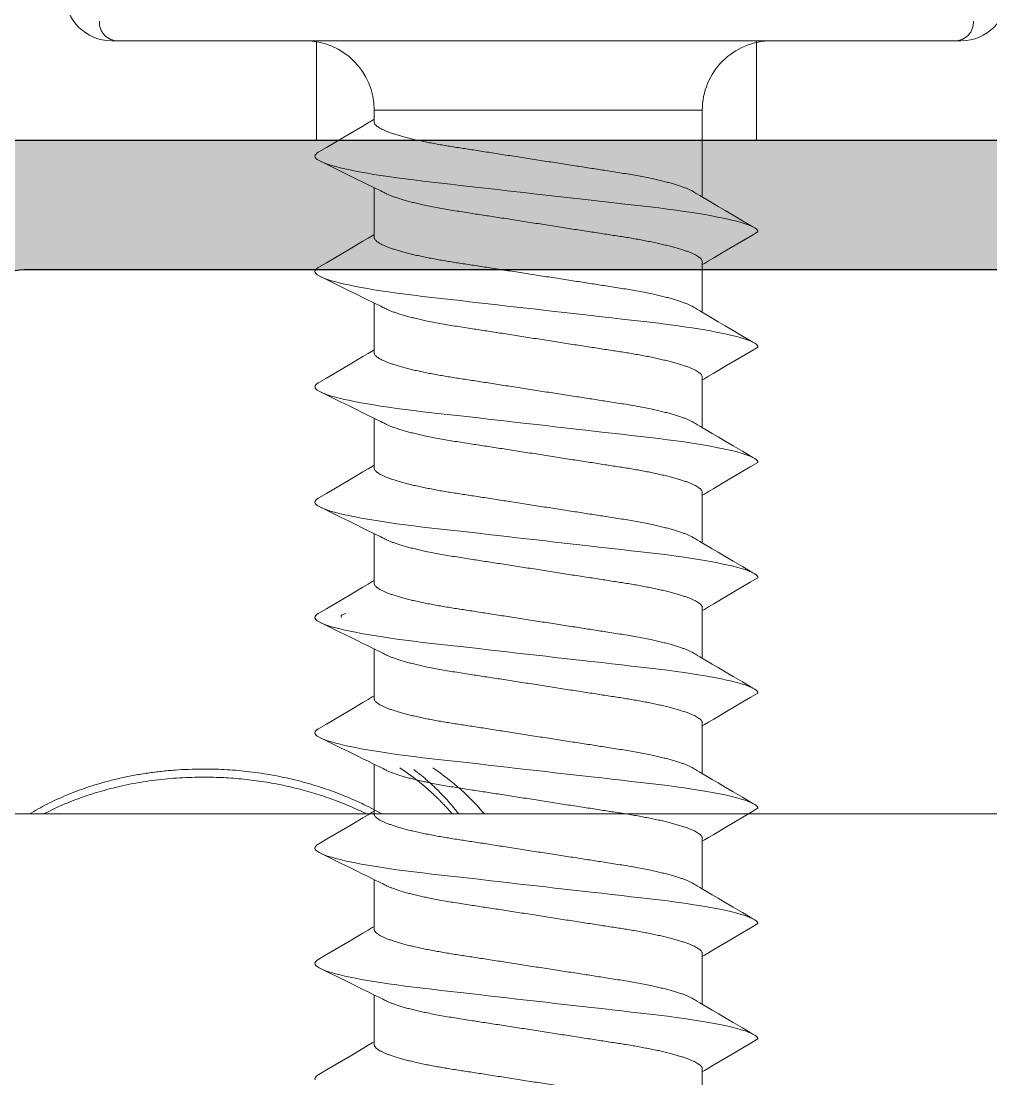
# Model space of a CAD drawing. Header units: millimetres. Extents: x 3069 to 3669, y 1489 to 1908.
# Drawn here: x 3592.28 to 3602.79, y 1560.87 to 1572.34 of the extents above; entities that cross this region are included whole.
import ezdxf

# ---------------------------------------------------------------- set-up
doc = ezdxf.new("R2010")
doc.units = ezdxf.units.MM
for name, color, linetype, lineweight in [('Detalles-Accesorios', 1, 'Continuous', 13), ('Perfil-Detalles', 7, 'Continuous', 25), ('Sombreado-Perfil dettalles', 7, 'Continuous', 0)]:
    doc.layers.add(name, color=color, linetype=linetype, lineweight=lineweight)

# ---------------------------------------------------------------- blocks, each defined once
blk = doc.blocks.new('*U41')
for p, q in [((0, -4.534), (0, 4.534)), ((-11.175, 1.798), (-11.692, 1.798)), ((-9.925, 1.798), (-10.442, 1.798)), ((-8.675, 1.798), (-9.192, 1.798)), ((-7.425, 1.798), (-7.942, 1.798)), ((-6.175, 1.798), (-6.692, 1.798)), ((-4.925, 1.798), (-5.442, 1.798)), ((-3.675, 1.798), (-4.192, 1.798)), ((-2.425, 1.798), (-2.942, 1.798)), ((-1.692, 1.798), (-0.75, 1.798)), ((-0.75, -1.758), (-0.75, 1.798)), ((-10.342, -1.758), (-10.849, -1.758)), ((-9.092, -1.758), (-9.599, -1.758)), ((-7.842, -1.758), (-8.349, -1.758)), ((-6.592, -1.758), (-7.099, -1.758)), ((-5.342, -1.758), (-5.849, -1.758)), ((-4.092, -1.758), (-4.599, -1.758)), ((-2.842, -1.758), (-3.349, -1.758)), ((-1.592, -1.758), (-2.099, -1.758)), ((-0.849, -1.758), (-0.75, -1.758))]:
    blk.add_line(p, q)
at = {"flags": 128}
for points in [[(-11.204, -2.359), (-11.208, -2.366), (-11.219, -2.381), (-11.23, -2.392), (-11.24, -2.398), (-11.25, -2.4), (-11.261, -2.397)], [(-10.819, 2.4), (-10.869, 2.316), (-11.02, 2.06), (-11.101, 1.922), (-11.136, 1.864), (-11.162, 1.82), (-11.175, 1.798)], [(-9.954, -2.359), (-9.958, -2.366), (-9.969, -2.381), (-9.98, -2.392), (-9.99, -2.398), (-10, -2.4), (-10.011, -2.397), (-10.023, -2.389), (-10.035, -2.375), (-10.048, -2.356), (-10.061, -2.33), (-10.073, -2.3), (-10.087, -2.263), (-10.1, -2.221), (-10.113, -2.174), (-10.125, -2.127), (-10.137, -2.075), (-10.149, -2.02), (-10.161, -1.961), (-10.173, -1.898), (-10.185, -1.832), (-10.197, -1.762), (-10.208, -1.689), (-10.221, -1.603), (-10.234, -1.514), (-10.246, -1.422), (-10.258, -1.327), (-10.27, -1.231), (-10.281, -1.134), (-10.292, -1.034), (-10.304, -0.93), (-10.316, -0.823), (-10.327, -0.725), (-10.338, -0.626), (-10.35, -0.524), (-10.362, -0.421), (-10.374, -0.317), (-10.386, -0.212), (-10.398, -0.106), (-10.41, 0), (-10.421, 0.101), (-10.433, 0.201), (-10.444, 0.301), (-10.455, 0.4), (-10.466, 0.499), (-10.477, 0.595), (-10.49, 0.708), (-10.503, 0.817), (-10.515, 0.924), (-10.527, 1.028), (-10.538, 1.131), (-10.55, 1.23), (-10.561, 1.326), (-10.573, 1.421), (-10.585, 1.513), (-10.598, 1.603), (-10.611, 1.689), (-10.622, 1.758), (-10.633, 1.825), (-10.644, 1.888), (-10.656, 1.948), (-10.667, 2.006), (-10.678, 2.059), (-10.692, 2.118), (-10.705, 2.171), (-10.719, 2.219), (-10.732, 2.261), (-10.744, 2.294), (-10.755, 2.323), (-10.767, 2.347), (-10.778, 2.366), (-10.789, 2.381), (-10.799, 2.392), (-10.809, 2.398), (-10.819, 2.4), (-10.819, 2.4)], [(-9.569, 2.4), (-9.619, 2.316), (-9.77, 2.06), (-9.851, 1.922), (-9.886, 1.864), (-9.912, 1.82), (-9.925, 1.798)], [(-8.704, -2.359), (-8.708, -2.366), (-8.719, -2.381), (-8.73, -2.392), (-8.74, -2.398), (-8.75, -2.4), (-8.761, -2.397), (-8.773, -2.389), (-8.785, -2.375), (-8.798, -2.356), (-8.811, -2.33), (-8.823, -2.3), (-8.837, -2.263), (-8.85, -2.221), (-8.863, -2.174), (-8.875, -2.127), (-8.887, -2.075), (-8.899, -2.02), (-8.911, -1.961), (-8.923, -1.898), (-8.935, -1.832), (-8.947, -1.762), (-8.958, -1.689), (-8.971, -1.603), (-8.984, -1.514), (-8.996, -1.422), (-9.008, -1.327), (-9.02, -1.231), (-9.031, -1.134), (-9.042, -1.034), (-9.054, -0.93), (-9.066, -0.823), (-9.077, -0.725), (-9.088, -0.626), (-9.1, -0.524), (-9.112, -0.421), (-9.124, -0.317), (-9.136, -0.212), (-9.148, -0.106), (-9.16, 0), (-9.171, 0.101), (-9.183, 0.201), (-9.194, 0.301), (-9.205, 0.4), (-9.216, 0.499), (-9.227, 0.595), (-9.24, 0.708), (-9.253, 0.817), (-9.265, 0.924), (-9.277, 1.028), (-9.288, 1.131), (-9.3, 1.23), (-9.311, 1.326), (-9.323, 1.421), (-9.335, 1.513), (-9.348, 1.603), (-9.361, 1.689), (-9.372, 1.758), (-9.383, 1.825), (-9.394, 1.888), (-9.406, 1.948), (-9.417, 2.006), (-9.428, 2.059), (-9.442, 2.118), (-9.455, 2.171), (-9.469, 2.219), (-9.482, 2.261), (-9.494, 2.294), (-9.505, 2.323), (-9.517, 2.347), (-9.528, 2.366), (-9.539, 2.381), (-9.549, 2.392), (-9.559, 2.398), (-9.569, 2.4), (-9.569, 2.4)], [(-8.319, 2.4), (-8.369, 2.316), (-8.52, 2.06), (-8.601, 1.922), (-8.636, 1.864), (-8.662, 1.82), (-8.675, 1.798)], [(-7.454, -2.359), (-7.458, -2.366), (-7.469, -2.381), (-7.48, -2.392), (-7.49, -2.398), (-7.5, -2.4), (-7.511, -2.397), (-7.523, -2.389), (-7.535, -2.375), (-7.548, -2.356), (-7.561, -2.33), (-7.573, -2.3), (-7.587, -2.263), (-7.6, -2.221), (-7.613, -2.174), (-7.625, -2.127), (-7.637, -2.075), (-7.649, -2.02), (-7.661, -1.961), (-7.673, -1.898), (-7.685, -1.832), (-7.697, -1.762), (-7.708, -1.689), (-7.721, -1.603), (-7.734, -1.514), (-7.746, -1.422), (-7.758, -1.327), (-7.77, -1.231), (-7.781, -1.134), (-7.792, -1.034), (-7.804, -0.93), (-7.816, -0.823), (-7.827, -0.725), (-7.838, -0.626), (-7.85, -0.524), (-7.862, -0.421), (-7.874, -0.317), (-7.886, -0.212), (-7.898, -0.106), (-7.91, 0), (-7.921, 0.101), (-7.933, 0.201), (-7.944, 0.301), (-7.955, 0.4), (-7.966, 0.499), (-7.977, 0.595), (-7.99, 0.708), (-8.003, 0.817), (-8.015, 0.924), (-8.027, 1.028), (-8.038, 1.131), (-8.05, 1.23), (-8.061, 1.326), (-8.073, 1.421), (-8.085, 1.513), (-8.098, 1.603), (-8.111, 1.689), (-8.122, 1.758), (-8.133, 1.825), (-8.144, 1.888), (-8.156, 1.948), (-8.167, 2.006), (-8.178, 2.059), (-8.192, 2.118), (-8.205, 2.171), (-8.219, 2.219), (-8.232, 2.261), (-8.244, 2.294), (-8.255, 2.323), (-8.267, 2.347), (-8.278, 2.366), (-8.289, 2.381), (-8.299, 2.392), (-8.309, 2.398), (-8.319, 2.4), (-8.319, 2.4)], [(-7.069, 2.4), (-7.119, 2.316), (-7.27, 2.06), (-7.351, 1.922), (-7.386, 1.864), (-7.412, 1.82), (-7.425, 1.798)], [(-6.204, -2.359), (-6.208, -2.366), (-6.219, -2.381), (-6.23, -2.392), (-6.24, -2.398), (-6.25, -2.4), (-6.261, -2.397), (-6.273, -2.389), (-6.285, -2.375), (-6.298, -2.356), (-6.311, -2.33), (-6.323, -2.3), (-6.337, -2.263), (-6.35, -2.221), (-6.363, -2.174), (-6.375, -2.127), (-6.387, -2.075), (-6.399, -2.02), (-6.411, -1.961), (-6.423, -1.898), (-6.435, -1.832), (-6.447, -1.762), (-6.458, -1.689), (-6.471, -1.603), (-6.484, -1.514), (-6.496, -1.422), (-6.508, -1.327), (-6.52, -1.231), (-6.531, -1.134), (-6.542, -1.034), (-6.554, -0.93), (-6.566, -0.823), (-6.577, -0.725), (-6.588, -0.626), (-6.6, -0.524), (-6.612, -0.421), (-6.624, -0.317), (-6.636, -0.212), (-6.648, -0.106), (-6.66, 0), (-6.671, 0.101), (-6.683, 0.201), (-6.694, 0.301), (-6.705, 0.4), (-6.716, 0.499), (-6.727, 0.595), (-6.74, 0.708), (-6.753, 0.817), (-6.765, 0.924), (-6.777, 1.028), (-6.788, 1.131), (-6.8, 1.23), (-6.811, 1.326), (-6.823, 1.421), (-6.835, 1.513), (-6.848, 1.603), (-6.861, 1.689), (-6.872, 1.758), (-6.883, 1.825), (-6.894, 1.888), (-6.906, 1.948), (-6.917, 2.006), (-6.928, 2.059), (-6.942, 2.118), (-6.955, 2.171), (-6.969, 2.219), (-6.982, 2.261), (-6.994, 2.294), (-7.005, 2.323), (-7.017, 2.347), (-7.028, 2.366), (-7.039, 2.381), (-7.049, 2.392), (-7.059, 2.398), (-7.069, 2.4), (-7.069, 2.4)], [(-5.819, 2.4), (-5.869, 2.316), (-6.02, 2.06), (-6.101, 1.922), (-6.136, 1.864), (-6.162, 1.82), (-6.175, 1.798)], [(-4.954, -2.359), (-4.958, -2.366), (-4.969, -2.381), (-4.98, -2.392), (-4.99, -2.398), (-5, -2.4), (-5.011, -2.397), (-5.023, -2.389), (-5.035, -2.375), (-5.048, -2.356), (-5.061, -2.33), (-5.073, -2.3), (-5.087, -2.263), (-5.1, -2.221), (-5.113, -2.174), (-5.125, -2.127), (-5.137, -2.075), (-5.149, -2.02), (-5.161, -1.961), (-5.173, -1.898), (-5.185, -1.832), (-5.197, -1.762), (-5.208, -1.689), (-5.221, -1.603), (-5.234, -1.514), (-5.246, -1.422), (-5.258, -1.327), (-5.27, -1.231), (-5.281, -1.134), (-5.292, -1.034), (-5.304, -0.93), (-5.316, -0.823), (-5.327, -0.725), (-5.338, -0.626), (-5.35, -0.524), (-5.362, -0.421), (-5.374, -0.317), (-5.386, -0.212), (-5.398, -0.106), (-5.41, 0), (-5.421, 0.101), (-5.433, 0.201), (-5.444, 0.301), (-5.455, 0.4), (-5.466, 0.499), (-5.477, 0.595), (-5.49, 0.708), (-5.503, 0.817), (-5.515, 0.924), (-5.527, 1.028), (-5.538, 1.131), (-5.55, 1.23), (-5.561, 1.326), (-5.573, 1.421), (-5.585, 1.513), (-5.598, 1.603), (-5.611, 1.689), (-5.622, 1.758), (-5.633, 1.825), (-5.644, 1.888), (-5.656, 1.948), (-5.667, 2.006), (-5.678, 2.059), (-5.692, 2.118), (-5.705, 2.171), (-5.719, 2.219), (-5.732, 2.261), (-5.744, 2.294), (-5.755, 2.323), (-5.767, 2.347), (-5.778, 2.366), (-5.789, 2.381), (-5.799, 2.392), (-5.809, 2.398), (-5.819, 2.4), (-5.819, 2.4)], [(-4.569, 2.4), (-4.619, 2.316), (-4.77, 2.06), (-4.851, 1.922), (-4.886, 1.864), (-4.912, 1.82), (-4.925, 1.798)], [(-3.704, -2.359), (-3.708, -2.366), (-3.719, -2.381), (-3.73, -2.392), (-3.74, -2.398), (-3.75, -2.4), (-3.761, -2.397), (-3.773, -2.389), (-3.785, -2.375), (-3.798, -2.356), (-3.811, -2.33), (-3.823, -2.3), (-3.837, -2.263), (-3.85, -2.221), (-3.863, -2.174), (-3.875, -2.127), (-3.887, -2.075), (-3.899, -2.02), (-3.911, -1.961), (-3.923, -1.898), (-3.935, -1.832), (-3.947, -1.762), (-3.958, -1.689), (-3.971, -1.603), (-3.984, -1.514), (-3.996, -1.422), (-4.008, -1.327), (-4.02, -1.231), (-4.031, -1.134), (-4.042, -1.034), (-4.054, -0.93), (-4.066, -0.823), (-4.077, -0.725), (-4.088, -0.626), (-4.1, -0.524), (-4.112, -0.421), (-4.124, -0.317), (-4.136, -0.212), (-4.148, -0.106), (-4.16, 0), (-4.171, 0.101), (-4.183, 0.201), (-4.194, 0.301), (-4.205, 0.4), (-4.216, 0.499), (-4.227, 0.595), (-4.24, 0.708), (-4.253, 0.817), (-4.265, 0.924), (-4.277, 1.028), (-4.288, 1.131), (-4.3, 1.23), (-4.311, 1.326), (-4.323, 1.421), (-4.335, 1.513), (-4.348, 1.603), (-4.361, 1.689), (-4.372, 1.758), (-4.383, 1.825), (-4.394, 1.888), (-4.406, 1.948), (-4.417, 2.006), (-4.428, 2.059), (-4.442, 2.118), (-4.455, 2.171), (-4.469, 2.219), (-4.482, 2.261), (-4.494, 2.294), (-4.505, 2.323), (-4.517, 2.347), (-4.528, 2.366), (-4.539, 2.381), (-4.549, 2.392), (-4.559, 2.398), (-4.569, 2.4), (-4.569, 2.4)], [(-3.319, 2.4), (-3.369, 2.316), (-3.52, 2.06), (-3.601, 1.922), (-3.636, 1.864), (-3.662, 1.82), (-3.675, 1.798)], [(-2.454, -2.359), (-2.458, -2.366), (-2.469, -2.381), (-2.48, -2.392), (-2.49, -2.398), (-2.5, -2.4), (-2.511, -2.397), (-2.523, -2.389), (-2.535, -2.375), (-2.548, -2.356), (-2.561, -2.33), (-2.573, -2.3), (-2.587, -2.263), (-2.6, -2.221), (-2.613, -2.174), (-2.625, -2.127), (-2.637, -2.075), (-2.649, -2.02), (-2.661, -1.961), (-2.673, -1.898), (-2.685, -1.832), (-2.697, -1.762), (-2.708, -1.689), (-2.721, -1.603), (-2.734, -1.514), (-2.746, -1.422), (-2.758, -1.327), (-2.77, -1.231), (-2.781, -1.134), (-2.792, -1.034), (-2.804, -0.93), (-2.816, -0.823), (-2.827, -0.725), (-2.838, -0.626), (-2.85, -0.524), (-2.862, -0.421), (-2.874, -0.317), (-2.886, -0.212), (-2.898, -0.106), (-2.91, 0), (-2.921, 0.101), (-2.933, 0.201), (-2.944, 0.301), (-2.955, 0.4), (-2.966, 0.499), (-2.977, 0.595), (-2.99, 0.708), (-3.003, 0.817), (-3.015, 0.924), (-3.027, 1.028), (-3.038, 1.131), (-3.05, 1.23), (-3.061, 1.326), (-3.073, 1.421), (-3.085, 1.513), (-3.098, 1.603), (-3.111, 1.689), (-3.122, 1.758), (-3.133, 1.825), (-3.144, 1.888), (-3.156, 1.948), (-3.167, 2.006), (-3.178, 2.059), (-3.192, 2.118), (-3.205, 2.171), (-3.219, 2.219), (-3.232, 2.261), (-3.244, 2.294), (-3.255, 2.323), (-3.267, 2.347), (-3.278, 2.366), (-3.289, 2.381), (-3.299, 2.392), (-3.309, 2.398), (-3.319, 2.4), (-3.319, 2.4)], [(-2.069, 2.4), (-2.119, 2.316), (-2.27, 2.06), (-2.351, 1.922), (-2.386, 1.864), (-2.412, 1.82), (-2.425, 1.798)], [(-1.204, -2.359), (-1.208, -2.366), (-1.219, -2.381), (-1.23, -2.392), (-1.24, -2.398), (-1.25, -2.4), (-1.261, -2.397), (-1.273, -2.389), (-1.285, -2.375), (-1.298, -2.356), (-1.311, -2.33), (-1.323, -2.3), (-1.337, -2.263), (-1.35, -2.221), (-1.363, -2.174), (-1.375, -2.127), (-1.387, -2.075), (-1.399, -2.02), (-1.411, -1.961), (-1.423, -1.898), (-1.435, -1.832), (-1.447, -1.762), (-1.458, -1.689), (-1.471, -1.603), (-1.484, -1.514), (-1.496, -1.422), (-1.508, -1.327), (-1.52, -1.231), (-1.531, -1.134), (-1.542, -1.034), (-1.554, -0.93), (-1.566, -0.823), (-1.577, -0.725), (-1.588, -0.626), (-1.6, -0.524), (-1.612, -0.421), (-1.624, -0.317), (-1.636, -0.212), (-1.648, -0.106), (-1.66, 0), (-1.671, 0.101), (-1.683, 0.201), (-1.694, 0.301), (-1.705, 0.4), (-1.716, 0.499), (-1.727, 0.595), (-1.74, 0.708), (-1.753, 0.817), (-1.765, 0.924), (-1.777, 1.028), (-1.788, 1.131), (-1.8, 1.23), (-1.811, 1.326), (-1.823, 1.421), (-1.835, 1.513), (-1.848, 1.603), (-1.861, 1.689), (-1.872, 1.758), (-1.883, 1.825), (-1.894, 1.888), (-1.906, 1.948), (-1.917, 2.006), (-1.928, 2.059), (-1.942, 2.118), (-1.955, 2.171), (-1.969, 2.219), (-1.982, 2.261), (-1.994, 2.294), (-2.005, 2.323), (-2.017, 2.347), (-2.028, 2.366), (-2.039, 2.381), (-2.049, 2.392), (-2.059, 2.398), (-2.069, 2.4), (-2.069, 2.4)], [(-11.204, -2.36), (-11.155, -2.276), (-11.004, -2.02), (-10.923, -1.882), (-10.888, -1.824), (-10.862, -1.779), (-10.849, -1.758)], [(-9.954, -2.36), (-9.905, -2.276), (-9.754, -2.02), (-9.673, -1.882), (-9.638, -1.824), (-9.612, -1.779), (-9.599, -1.758)], [(-8.704, -2.36), (-8.655, -2.276), (-8.504, -2.02), (-8.423, -1.882), (-8.388, -1.824), (-8.362, -1.779), (-8.349, -1.758)], [(-7.454, -2.36), (-7.405, -2.276), (-7.254, -2.02), (-7.173, -1.882), (-7.138, -1.824), (-7.112, -1.779), (-7.099, -1.758)], [(-6.204, -2.36), (-6.155, -2.276), (-6.004, -2.02), (-5.923, -1.882), (-5.888, -1.824), (-5.862, -1.779), (-5.849, -1.758)], [(-4.954, -2.36), (-4.905, -2.276), (-4.754, -2.02), (-4.673, -1.882), (-4.638, -1.824), (-4.612, -1.779), (-4.599, -1.758)], [(-3.704, -2.36), (-3.655, -2.276), (-3.504, -2.02), (-3.423, -1.882), (-3.388, -1.824), (-3.362, -1.779), (-3.349, -1.758)], [(-2.454, -2.36), (-2.405, -2.276), (-2.254, -2.02), (-2.173, -1.882), (-2.138, -1.824), (-2.112, -1.779), (-2.099, -1.758)], [(-1.204, -2.36), (-1.155, -2.276), (-1.004, -2.02), (-0.923, -1.882), (-0.888, -1.824), (-0.862, -1.779), (-0.849, -1.758)]]:
    blk.add_lwpolyline(points, dxfattribs=at)
for centre, radius, start, end in [((0.203, 4.534), 0.203, 87, 180), ((-0.75, 2.548), 0.75, 270, 0), ((-0.75, -2.508), 0.75, 0, 90), ((0.203, -4.534), 0.203, 180, 273)]:
    blk.add_arc(centre, radius, start, end)
for points, knots in [([(-10.849, -1.758), (-10.883, -1.758), (-10.891, -1.757), (-10.902, -1.751), (-10.915, -1.74), (-10.927, -1.726), (-10.94, -1.708), (-10.953, -1.685), (-10.966, -1.658), (-10.979, -1.628), (-10.993, -1.592), (-11.006, -1.553), (-11.02, -1.509), (-11.034, -1.462), (-11.048, -1.411), (-11.061, -1.356), (-11.075, -1.299), (-11.088, -1.238), (-11.101, -1.175), (-11.113, -1.109), (-11.126, -1.042), (-11.137, -0.973), (-11.149, -0.902), (-11.16, -0.831), (-11.171, -0.757), (-11.183, -0.681), (-11.195, -0.602), (-11.208, -0.521), (-11.221, -0.437), (-11.234, -0.352), (-11.248, -0.265), (-11.261, -0.177), (-11.275, -0.089), (-11.289, 0), (-11.303, 0.089), (-11.316, 0.177), (-11.33, 0.264), (-11.343, 0.351), (-11.357, 0.436), (-11.369, 0.518), (-11.382, 0.599), (-11.394, 0.677), (-11.407, 0.758), (-11.42, 0.841), (-11.433, 0.925), (-11.446, 1.007), (-11.46, 1.087), (-11.475, 1.164), (-11.489, 1.235), (-11.503, 1.298), (-11.517, 1.356), (-11.53, 1.41), (-11.544, 1.461), (-11.558, 1.509), (-11.571, 1.552), (-11.585, 1.591), (-11.598, 1.626), (-11.612, 1.657), (-11.624, 1.682), (-11.632, 1.695), (-12.017, 2.347)], [0, 0, 0, 0, 0.01636, 0.032918, 0.049658, 0.066561, 0.083609, 0.100475, 0.117442, 0.13449, 0.151597, 0.169092, 0.186604, 0.204108, 0.221583, 0.239003, 0.256348, 0.273594, 0.290684, 0.307635, 0.324428, 0.341045, 0.357469, 0.373492, 0.38969, 0.406068, 0.422611, 0.439643, 0.456808, 0.474087, 0.491457, 0.508896, 0.526382, 0.543891, 0.561362, 0.578809, 0.596211, 0.613544, 0.630785, 0.64761, 0.664307, 0.680858, 0.697246, 0.716518, 0.735597, 0.754893, 0.774442, 0.794216, 0.814183, 0.831392, 0.848699, 0.866081, 0.883517, 0.900983, 0.918144, 0.935291, 0.952401, 0.969452, 0.986769, 1, 1, 1, 1]), ([(-9.599, -1.758), (-9.633, -1.758), (-9.641, -1.757), (-9.652, -1.751), (-9.665, -1.74), (-9.677, -1.726), (-9.69, -1.708), (-9.703, -1.685), (-9.716, -1.658), (-9.729, -1.628), (-9.743, -1.592), (-9.756, -1.553), (-9.77, -1.509), (-9.784, -1.462), (-9.798, -1.411), (-9.811, -1.356), (-9.825, -1.299), (-9.838, -1.238), (-9.851, -1.175), (-9.863, -1.109), (-9.876, -1.042), (-9.887, -0.973), (-9.899, -0.902), (-9.91, -0.831), (-9.921, -0.757), (-9.933, -0.681), (-9.945, -0.602), (-9.958, -0.521), (-9.971, -0.437), (-9.984, -0.352), (-9.998, -0.265), (-10.011, -0.177), (-10.025, -0.089), (-10.039, 0), (-10.053, 0.089), (-10.066, 0.177), (-10.08, 0.264), (-10.093, 0.351), (-10.107, 0.436), (-10.119, 0.518), (-10.132, 0.599), (-10.144, 0.677), (-10.157, 0.758), (-10.17, 0.841), (-10.183, 0.925), (-10.196, 1.007), (-10.21, 1.087), (-10.225, 1.164), (-10.239, 1.235), (-10.253, 1.298), (-10.267, 1.356), (-10.28, 1.41), (-10.294, 1.461), (-10.308, 1.509), (-10.321, 1.552), (-10.335, 1.591), (-10.348, 1.626), (-10.362, 1.657), (-10.374, 1.682), (-10.382, 1.695), (-10.767, 2.347)], [0, 0, 0, 0, 0.01636, 0.032918, 0.049658, 0.066561, 0.083609, 0.100475, 0.117442, 0.13449, 0.151597, 0.169092, 0.186604, 0.204108, 0.221583, 0.239003, 0.256348, 0.273594, 0.290684, 0.307635, 0.324428, 0.341045, 0.357469, 0.373492, 0.38969, 0.406068, 0.422611, 0.439643, 0.456808, 0.474087, 0.491457, 0.508896, 0.526382, 0.543891, 0.561362, 0.578809, 0.596211, 0.613544, 0.630785, 0.64761, 0.664307, 0.680858, 0.697246, 0.716518, 0.735597, 0.754893, 0.774442, 0.794216, 0.814183, 0.831392, 0.848699, 0.866081, 0.883517, 0.900983, 0.918144, 0.935291, 0.952401, 0.969452, 0.986769, 1, 1, 1, 1]), ([(-8.349, -1.758), (-8.383, -1.758), (-8.391, -1.757), (-8.402, -1.751), (-8.415, -1.74), (-8.427, -1.726), (-8.44, -1.708), (-8.453, -1.685), (-8.466, -1.658), (-8.479, -1.628), (-8.493, -1.592), (-8.506, -1.553), (-8.52, -1.509), (-8.534, -1.462), (-8.548, -1.411), (-8.561, -1.356), (-8.575, -1.299), (-8.588, -1.238), (-8.601, -1.175), (-8.613, -1.109), (-8.626, -1.042), (-8.637, -0.973), (-8.649, -0.902), (-8.66, -0.831), (-8.671, -0.757), (-8.683, -0.681), (-8.695, -0.602), (-8.708, -0.521), (-8.721, -0.437), (-8.734, -0.352), (-8.748, -0.265), (-8.761, -0.177), (-8.775, -0.089), (-8.789, 0), (-8.803, 0.089), (-8.816, 0.177), (-8.83, 0.264), (-8.843, 0.351), (-8.857, 0.436), (-8.869, 0.518), (-8.882, 0.599), (-8.894, 0.677), (-8.907, 0.758), (-8.92, 0.841), (-8.933, 0.925), (-8.946, 1.007), (-8.96, 1.087), (-8.975, 1.164), (-8.989, 1.235), (-9.003, 1.298), (-9.017, 1.356), (-9.03, 1.41), (-9.044, 1.461), (-9.058, 1.509), (-9.071, 1.552), (-9.085, 1.591), (-9.098, 1.626), (-9.112, 1.657), (-9.124, 1.682), (-9.132, 1.695), (-9.517, 2.347)], [0, 0, 0, 0, 0.01636, 0.032918, 0.049658, 0.066561, 0.083609, 0.100475, 0.117442, 0.13449, 0.151597, 0.169092, 0.186604, 0.204108, 0.221583, 0.239003, 0.256348, 0.273594, 0.290684, 0.307635, 0.324428, 0.341045, 0.357469, 0.373492, 0.38969, 0.406068, 0.422611, 0.439643, 0.456808, 0.474087, 0.491457, 0.508896, 0.526382, 0.543891, 0.561362, 0.578809, 0.596211, 0.613544, 0.630785, 0.64761, 0.664307, 0.680858, 0.697246, 0.716518, 0.735597, 0.754893, 0.774442, 0.794216, 0.814183, 0.831392, 0.848699, 0.866081, 0.883517, 0.900983, 0.918144, 0.935291, 0.952401, 0.969452, 0.986769, 1, 1, 1, 1]), ([(-7.099, -1.758), (-7.133, -1.758), (-7.141, -1.757), (-7.152, -1.751), (-7.165, -1.74), (-7.177, -1.726), (-7.19, -1.708), (-7.203, -1.685), (-7.216, -1.658), (-7.229, -1.628), (-7.243, -1.592), (-7.256, -1.553), (-7.27, -1.509), (-7.284, -1.462), (-7.298, -1.411), (-7.311, -1.356), (-7.325, -1.299), (-7.338, -1.238), (-7.351, -1.175), (-7.363, -1.109), (-7.376, -1.042), (-7.387, -0.973), (-7.399, -0.902), (-7.41, -0.831), (-7.421, -0.757), (-7.433, -0.681), (-7.445, -0.602), (-7.458, -0.521), (-7.471, -0.437), (-7.484, -0.352), (-7.498, -0.265), (-7.511, -0.177), (-7.525, -0.089), (-7.539, 0), (-7.553, 0.089), (-7.566, 0.177), (-7.58, 0.264), (-7.593, 0.351), (-7.607, 0.436), (-7.619, 0.518), (-7.632, 0.599), (-7.644, 0.677), (-7.657, 0.758), (-7.67, 0.841), (-7.683, 0.925), (-7.696, 1.007), (-7.71, 1.087), (-7.725, 1.164), (-7.739, 1.235), (-7.753, 1.298), (-7.767, 1.356), (-7.78, 1.41), (-7.794, 1.461), (-7.808, 1.509), (-7.821, 1.552), (-7.835, 1.591), (-7.848, 1.626), (-7.862, 1.657), (-7.874, 1.682), (-7.882, 1.695), (-8.267, 2.347)], [0, 0, 0, 0, 0.01636, 0.032918, 0.049658, 0.066561, 0.083609, 0.100475, 0.117442, 0.13449, 0.151597, 0.169092, 0.186604, 0.204108, 0.221583, 0.239003, 0.256348, 0.273594, 0.290684, 0.307635, 0.324428, 0.341045, 0.357469, 0.373492, 0.38969, 0.406068, 0.422611, 0.439643, 0.456808, 0.474087, 0.491457, 0.508896, 0.526382, 0.543891, 0.561362, 0.578809, 0.596211, 0.613544, 0.630785, 0.64761, 0.664307, 0.680858, 0.697246, 0.716518, 0.735597, 0.754893, 0.774442, 0.794216, 0.814183, 0.831392, 0.848699, 0.866081, 0.883517, 0.900983, 0.918144, 0.935291, 0.952401, 0.969452, 0.986769, 1, 1, 1, 1]), ([(-5.849, -1.758), (-5.883, -1.758), (-5.891, -1.757), (-5.902, -1.751), (-5.915, -1.74), (-5.927, -1.726), (-5.94, -1.708), (-5.953, -1.685), (-5.966, -1.658), (-5.979, -1.628), (-5.993, -1.592), (-6.006, -1.553), (-6.02, -1.509), (-6.034, -1.462), (-6.048, -1.411), (-6.061, -1.356), (-6.075, -1.299), (-6.088, -1.238), (-6.101, -1.175), (-6.113, -1.109), (-6.126, -1.042), (-6.137, -0.973), (-6.149, -0.902), (-6.16, -0.831), (-6.171, -0.757), (-6.183, -0.681), (-6.195, -0.602), (-6.208, -0.521), (-6.221, -0.437), (-6.234, -0.352), (-6.248, -0.265), (-6.261, -0.177), (-6.275, -0.089), (-6.289, 0), (-6.303, 0.089), (-6.316, 0.177), (-6.33, 0.264), (-6.343, 0.351), (-6.357, 0.436), (-6.369, 0.518), (-6.382, 0.599), (-6.394, 0.677), (-6.407, 0.758), (-6.42, 0.841), (-6.433, 0.925), (-6.446, 1.007), (-6.46, 1.087), (-6.475, 1.164), (-6.489, 1.235), (-6.503, 1.298), (-6.517, 1.356), (-6.53, 1.41), (-6.544, 1.461), (-6.558, 1.509), (-6.571, 1.552), (-6.585, 1.591), (-6.598, 1.626), (-6.612, 1.657), (-6.624, 1.682), (-6.632, 1.695), (-7.017, 2.347)], [0, 0, 0, 0, 0.01636, 0.032918, 0.049658, 0.066561, 0.083609, 0.100475, 0.117442, 0.13449, 0.151597, 0.169092, 0.186604, 0.204108, 0.221583, 0.239003, 0.256348, 0.273594, 0.290684, 0.307635, 0.324428, 0.341045, 0.357469, 0.373492, 0.38969, 0.406068, 0.422611, 0.439643, 0.456808, 0.474087, 0.491457, 0.508896, 0.526382, 0.543891, 0.561362, 0.578809, 0.596211, 0.613544, 0.630785, 0.64761, 0.664307, 0.680858, 0.697246, 0.716518, 0.735597, 0.754893, 0.774442, 0.794216, 0.814183, 0.831392, 0.848699, 0.866081, 0.883517, 0.900983, 0.918144, 0.935291, 0.952401, 0.969452, 0.986769, 1, 1, 1, 1]), ([(-4.599, -1.758), (-4.633, -1.758), (-4.641, -1.757), (-4.652, -1.751), (-4.665, -1.74), (-4.677, -1.726), (-4.69, -1.708), (-4.703, -1.685), (-4.716, -1.658), (-4.729, -1.628), (-4.743, -1.592), (-4.756, -1.553), (-4.77, -1.509), (-4.784, -1.462), (-4.798, -1.411), (-4.811, -1.356), (-4.825, -1.299), (-4.838, -1.238), (-4.851, -1.175), (-4.863, -1.109), (-4.876, -1.042), (-4.887, -0.973), (-4.899, -0.902), (-4.91, -0.831), (-4.921, -0.757), (-4.933, -0.681), (-4.945, -0.602), (-4.958, -0.521), (-4.971, -0.437), (-4.984, -0.352), (-4.998, -0.265), (-5.011, -0.177), (-5.025, -0.089), (-5.039, 0), (-5.053, 0.089), (-5.066, 0.177), (-5.08, 0.264), (-5.093, 0.351), (-5.107, 0.436), (-5.119, 0.518), (-5.132, 0.599), (-5.144, 0.677), (-5.157, 0.758), (-5.17, 0.841), (-5.183, 0.925), (-5.196, 1.007), (-5.21, 1.087), (-5.225, 1.164), (-5.239, 1.235), (-5.253, 1.298), (-5.267, 1.356), (-5.28, 1.41), (-5.294, 1.461), (-5.308, 1.509), (-5.321, 1.552), (-5.335, 1.591), (-5.348, 1.626), (-5.362, 1.657), (-5.374, 1.682), (-5.382, 1.695), (-5.767, 2.347)], [0, 0, 0, 0, 0.01636, 0.032918, 0.049658, 0.066561, 0.083609, 0.100475, 0.117442, 0.13449, 0.151597, 0.169092, 0.186604, 0.204108, 0.221583, 0.239003, 0.256348, 0.273594, 0.290684, 0.307635, 0.324428, 0.341045, 0.357469, 0.373492, 0.38969, 0.406068, 0.422611, 0.439643, 0.456808, 0.474087, 0.491457, 0.508896, 0.526382, 0.543891, 0.561362, 0.578809, 0.596211, 0.613544, 0.630785, 0.64761, 0.664307, 0.680858, 0.697246, 0.716518, 0.735597, 0.754893, 0.774442, 0.794216, 0.814183, 0.831392, 0.848699, 0.866081, 0.883517, 0.900983, 0.918144, 0.935291, 0.952401, 0.969452, 0.986769, 1, 1, 1, 1]), ([(-3.349, -1.758), (-3.383, -1.758), (-3.391, -1.757), (-3.402, -1.751), (-3.415, -1.74), (-3.427, -1.726), (-3.44, -1.708), (-3.453, -1.685), (-3.466, -1.658), (-3.479, -1.628), (-3.493, -1.592), (-3.506, -1.553), (-3.52, -1.509), (-3.534, -1.462), (-3.548, -1.411), (-3.561, -1.356), (-3.575, -1.299), (-3.588, -1.238), (-3.601, -1.175), (-3.613, -1.109), (-3.626, -1.042), (-3.637, -0.973), (-3.649, -0.902), (-3.66, -0.831), (-3.671, -0.757), (-3.683, -0.681), (-3.695, -0.602), (-3.708, -0.521), (-3.721, -0.437), (-3.734, -0.352), (-3.748, -0.265), (-3.761, -0.177), (-3.775, -0.089), (-3.789, 0), (-3.803, 0.089), (-3.816, 0.177), (-3.83, 0.264), (-3.843, 0.351), (-3.857, 0.436), (-3.869, 0.518), (-3.882, 0.599), (-3.894, 0.677), (-3.907, 0.758), (-3.92, 0.841), (-3.933, 0.925), (-3.946, 1.007), (-3.96, 1.087), (-3.975, 1.164), (-3.989, 1.235), (-4.003, 1.298), (-4.017, 1.356), (-4.03, 1.41), (-4.044, 1.461), (-4.058, 1.509), (-4.071, 1.552), (-4.085, 1.591), (-4.098, 1.626), (-4.112, 1.657), (-4.124, 1.682), (-4.132, 1.695), (-4.517, 2.347)], [0, 0, 0, 0, 0.01636, 0.032918, 0.049658, 0.066561, 0.083609, 0.100475, 0.117442, 0.13449, 0.151597, 0.169092, 0.186604, 0.204108, 0.221583, 0.239003, 0.256348, 0.273594, 0.290684, 0.307635, 0.324428, 0.341045, 0.357469, 0.373492, 0.38969, 0.406068, 0.422611, 0.439643, 0.456808, 0.474087, 0.491457, 0.508896, 0.526382, 0.543891, 0.561362, 0.578809, 0.596211, 0.613544, 0.630785, 0.64761, 0.664307, 0.680858, 0.697246, 0.716518, 0.735597, 0.754893, 0.774442, 0.794216, 0.814183, 0.831392, 0.848699, 0.866081, 0.883517, 0.900983, 0.918144, 0.935291, 0.952401, 0.969452, 0.986769, 1, 1, 1, 1]), ([(-2.099, -1.758), (-2.133, -1.758), (-2.141, -1.757), (-2.152, -1.751), (-2.165, -1.74), (-2.177, -1.726), (-2.19, -1.708), (-2.203, -1.685), (-2.216, -1.658), (-2.229, -1.628), (-2.243, -1.592), (-2.256, -1.553), (-2.27, -1.509), (-2.284, -1.462), (-2.298, -1.411), (-2.311, -1.356), (-2.325, -1.299), (-2.338, -1.238), (-2.351, -1.175), (-2.363, -1.109), (-2.376, -1.042), (-2.387, -0.973), (-2.399, -0.902), (-2.41, -0.831), (-2.421, -0.757), (-2.433, -0.681), (-2.445, -0.602), (-2.458, -0.521), (-2.471, -0.437), (-2.484, -0.352), (-2.498, -0.265), (-2.511, -0.177), (-2.525, -0.089), (-2.539, 0), (-2.553, 0.089), (-2.566, 0.177), (-2.58, 0.264), (-2.593, 0.351), (-2.607, 0.436), (-2.619, 0.518), (-2.632, 0.599), (-2.644, 0.677), (-2.657, 0.758), (-2.67, 0.841), (-2.683, 0.925), (-2.696, 1.007), (-2.71, 1.087), (-2.725, 1.164), (-2.739, 1.235), (-2.753, 1.298), (-2.767, 1.356), (-2.78, 1.41), (-2.794, 1.461), (-2.808, 1.509), (-2.821, 1.552), (-2.835, 1.591), (-2.848, 1.626), (-2.862, 1.657), (-2.874, 1.682), (-2.882, 1.695), (-3.267, 2.347)], [0, 0, 0, 0, 0.01636, 0.032918, 0.049658, 0.066561, 0.083609, 0.100475, 0.117442, 0.13449, 0.151597, 0.169092, 0.186604, 0.204108, 0.221583, 0.239003, 0.256348, 0.273594, 0.290684, 0.307635, 0.324428, 0.341045, 0.357469, 0.373492, 0.38969, 0.406068, 0.422611, 0.439643, 0.456808, 0.474087, 0.491457, 0.508896, 0.526382, 0.543891, 0.561362, 0.578809, 0.596211, 0.613544, 0.630785, 0.64761, 0.664307, 0.680858, 0.697246, 0.716518, 0.735597, 0.754893, 0.774442, 0.794216, 0.814183, 0.831392, 0.848699, 0.866081, 0.883517, 0.900983, 0.918144, 0.935291, 0.952401, 0.969452, 0.986769, 1, 1, 1, 1]), ([(-0.849, -1.758), (-0.883, -1.758), (-0.891, -1.757), (-0.902, -1.751), (-0.915, -1.74), (-0.927, -1.726), (-0.94, -1.708), (-0.953, -1.685), (-0.966, -1.658), (-0.979, -1.628), (-0.993, -1.592), (-1.006, -1.553), (-1.02, -1.509), (-1.034, -1.462), (-1.048, -1.411), (-1.061, -1.356), (-1.075, -1.299), (-1.088, -1.238), (-1.101, -1.175), (-1.113, -1.109), (-1.126, -1.042), (-1.137, -0.973), (-1.149, -0.902), (-1.16, -0.831), (-1.171, -0.757), (-1.183, -0.681), (-1.195, -0.602), (-1.208, -0.521), (-1.221, -0.437), (-1.234, -0.352), (-1.248, -0.265), (-1.261, -0.177), (-1.275, -0.089), (-1.289, 0), (-1.303, 0.089), (-1.316, 0.177), (-1.33, 0.264), (-1.343, 0.351), (-1.357, 0.436), (-1.369, 0.518), (-1.382, 0.599), (-1.394, 0.677), (-1.407, 0.758), (-1.42, 0.841), (-1.433, 0.925), (-1.446, 1.007), (-1.46, 1.087), (-1.475, 1.164), (-1.489, 1.235), (-1.503, 1.298), (-1.517, 1.356), (-1.53, 1.41), (-1.544, 1.461), (-1.558, 1.509), (-1.571, 1.552), (-1.585, 1.591), (-1.598, 1.626), (-1.612, 1.657), (-1.624, 1.682), (-1.632, 1.695), (-2.017, 2.347)], [0, 0, 0, 0, 0.01636, 0.032918, 0.049658, 0.066561, 0.083609, 0.100475, 0.117442, 0.13449, 0.151597, 0.169092, 0.186604, 0.204108, 0.221583, 0.239003, 0.256348, 0.273594, 0.290684, 0.307635, 0.324428, 0.341045, 0.357469, 0.373492, 0.38969, 0.406068, 0.422611, 0.439643, 0.456808, 0.474087, 0.491457, 0.508896, 0.526382, 0.543891, 0.561362, 0.578809, 0.596211, 0.613544, 0.630785, 0.64761, 0.664307, 0.680858, 0.697246, 0.716518, 0.735597, 0.754893, 0.774442, 0.794216, 0.814183, 0.831392, 0.848699, 0.866081, 0.883517, 0.900983, 0.918144, 0.935291, 0.952401, 0.969452, 0.986769, 1, 1, 1, 1]), ([(-11.175, 1.798), (-11.141, 1.798), (-11.133, 1.797), (-11.121, 1.791), (-11.109, 1.781), (-11.097, 1.766), (-11.084, 1.748), (-11.071, 1.725), (-11.058, 1.699), (-11.045, 1.668), (-11.031, 1.633), (-11.018, 1.593), (-11.004, 1.55), (-10.99, 1.502), (-10.976, 1.451), (-10.963, 1.397), (-10.949, 1.339), (-10.936, 1.278), (-10.923, 1.215), (-10.911, 1.15), (-10.898, 1.082), (-10.886, 1.013), (-10.875, 0.943), (-10.864, 0.871), (-10.853, 0.797), (-10.841, 0.721), (-10.828, 0.643), (-10.816, 0.561), (-10.803, 0.477), (-10.79, 0.392), (-10.776, 0.305), (-10.762, 0.218), (-10.749, 0.129), (-10.735, 0.04), (-10.721, -0.048), (-10.707, -0.136), (-10.694, -0.224), (-10.68, -0.311), (-10.667, -0.395), (-10.654, -0.478), (-10.642, -0.558), (-10.63, -0.637), (-10.617, -0.718), (-10.604, -0.8), (-10.591, -0.885), (-10.578, -0.967), (-10.563, -1.047), (-10.549, -1.124), (-10.534, -1.194), (-10.521, -1.258), (-10.507, -1.316), (-10.494, -1.37), (-10.48, -1.421), (-10.466, -1.468), (-10.453, -1.511), (-10.439, -1.55), (-10.426, -1.585), (-10.412, -1.617), (-10.4, -1.642), (-10.392, -1.655), (-10.048, -2.356)], [0, 0, 0, 0, 0.01636, 0.032918, 0.049658, 0.066561, 0.083609, 0.100475, 0.117442, 0.13449, 0.151597, 0.169092, 0.186604, 0.204109, 0.221583, 0.239003, 0.256348, 0.273594, 0.290684, 0.307635, 0.324428, 0.341045, 0.357469, 0.373492, 0.38969, 0.406068, 0.422611, 0.439643, 0.456809, 0.474087, 0.491457, 0.508896, 0.526382, 0.543891, 0.561362, 0.57881, 0.596211, 0.613544, 0.630786, 0.647611, 0.664308, 0.680859, 0.697246, 0.716518, 0.735597, 0.754894, 0.774443, 0.794216, 0.814184, 0.831393, 0.848699, 0.866081, 0.883517, 0.900983, 0.918145, 0.935291, 0.952401, 0.969453, 0.98677, 1, 1, 1, 1]), ([(-9.925, 1.798), (-9.891, 1.798), (-9.883, 1.797), (-9.871, 1.791), (-9.859, 1.781), (-9.847, 1.766), (-9.834, 1.748), (-9.821, 1.725), (-9.808, 1.699), (-9.795, 1.668), (-9.781, 1.633), (-9.768, 1.593), (-9.754, 1.55), (-9.74, 1.502), (-9.726, 1.451), (-9.713, 1.397), (-9.699, 1.339), (-9.686, 1.278), (-9.673, 1.215), (-9.661, 1.15), (-9.648, 1.082), (-9.636, 1.013), (-9.625, 0.943), (-9.614, 0.871), (-9.603, 0.797), (-9.591, 0.721), (-9.578, 0.643), (-9.566, 0.561), (-9.553, 0.477), (-9.54, 0.392), (-9.526, 0.305), (-9.512, 0.218), (-9.499, 0.129), (-9.485, 0.04), (-9.471, -0.048), (-9.457, -0.136), (-9.444, -0.224), (-9.43, -0.311), (-9.417, -0.395), (-9.404, -0.478), (-9.392, -0.558), (-9.38, -0.637), (-9.367, -0.718), (-9.354, -0.8), (-9.341, -0.885), (-9.328, -0.967), (-9.313, -1.047), (-9.299, -1.124), (-9.284, -1.194), (-9.271, -1.258), (-9.257, -1.316), (-9.244, -1.37), (-9.23, -1.421), (-9.216, -1.468), (-9.203, -1.511), (-9.189, -1.55), (-9.176, -1.585), (-9.162, -1.617), (-9.15, -1.642), (-9.142, -1.655), (-8.798, -2.356)], [0, 0, 0, 0, 0.01636, 0.032918, 0.049658, 0.066561, 0.083609, 0.100475, 0.117442, 0.13449, 0.151597, 0.169092, 0.186604, 0.204109, 0.221583, 0.239003, 0.256348, 0.273594, 0.290684, 0.307635, 0.324428, 0.341045, 0.357469, 0.373492, 0.38969, 0.406068, 0.422611, 0.439643, 0.456809, 0.474087, 0.491457, 0.508896, 0.526382, 0.543891, 0.561362, 0.57881, 0.596211, 0.613544, 0.630786, 0.647611, 0.664308, 0.680859, 0.697246, 0.716518, 0.735597, 0.754894, 0.774443, 0.794216, 0.814184, 0.831393, 0.848699, 0.866081, 0.883517, 0.900983, 0.918145, 0.935291, 0.952401, 0.969453, 0.98677, 1, 1, 1, 1]), ([(-8.675, 1.798), (-8.641, 1.798), (-8.633, 1.797), (-8.621, 1.791), (-8.609, 1.781), (-8.597, 1.766), (-8.584, 1.748), (-8.571, 1.725), (-8.558, 1.699), (-8.545, 1.668), (-8.531, 1.633), (-8.518, 1.593), (-8.504, 1.55), (-8.49, 1.502), (-8.476, 1.451), (-8.463, 1.397), (-8.449, 1.339), (-8.436, 1.278), (-8.423, 1.215), (-8.411, 1.15), (-8.398, 1.082), (-8.386, 1.013), (-8.375, 0.943), (-8.364, 0.871), (-8.353, 0.797), (-8.341, 0.721), (-8.328, 0.643), (-8.316, 0.561), (-8.303, 0.477), (-8.29, 0.392), (-8.276, 0.305), (-8.262, 0.218), (-8.249, 0.129), (-8.235, 0.04), (-8.221, -0.048), (-8.207, -0.136), (-8.194, -0.224), (-8.18, -0.311), (-8.167, -0.395), (-8.154, -0.478), (-8.142, -0.558), (-8.13, -0.637), (-8.117, -0.718), (-8.104, -0.8), (-8.091, -0.885), (-8.078, -0.967), (-8.063, -1.047), (-8.049, -1.124), (-8.034, -1.194), (-8.021, -1.258), (-8.007, -1.316), (-7.994, -1.37), (-7.98, -1.421), (-7.966, -1.468), (-7.953, -1.511), (-7.939, -1.55), (-7.926, -1.585), (-7.912, -1.617), (-7.9, -1.642), (-7.892, -1.655), (-7.548, -2.356)], [0, 0, 0, 0, 0.01636, 0.032918, 0.049658, 0.066561, 0.083609, 0.100475, 0.117442, 0.13449, 0.151597, 0.169092, 0.186604, 0.204109, 0.221583, 0.239003, 0.256348, 0.273594, 0.290684, 0.307635, 0.324428, 0.341045, 0.357469, 0.373492, 0.38969, 0.406068, 0.422611, 0.439643, 0.456809, 0.474087, 0.491457, 0.508896, 0.526382, 0.543891, 0.561362, 0.57881, 0.596211, 0.613544, 0.630786, 0.647611, 0.664308, 0.680859, 0.697246, 0.716518, 0.735597, 0.754894, 0.774443, 0.794216, 0.814184, 0.831393, 0.848699, 0.866081, 0.883517, 0.900983, 0.918145, 0.935291, 0.952401, 0.969453, 0.98677, 1, 1, 1, 1]), ([(-7.425, 1.798), (-7.391, 1.798), (-7.383, 1.797), (-7.371, 1.791), (-7.359, 1.781), (-7.347, 1.766), (-7.334, 1.748), (-7.321, 1.725), (-7.308, 1.699), (-7.295, 1.668), (-7.281, 1.633), (-7.268, 1.593), (-7.254, 1.55), (-7.24, 1.502), (-7.226, 1.451), (-7.213, 1.397), (-7.199, 1.339), (-7.186, 1.278), (-7.173, 1.215), (-7.161, 1.15), (-7.148, 1.082), (-7.136, 1.013), (-7.125, 0.943), (-7.114, 0.871), (-7.103, 0.797), (-7.091, 0.721), (-7.078, 0.643), (-7.066, 0.561), (-7.053, 0.477), (-7.04, 0.392), (-7.026, 0.305), (-7.012, 0.218), (-6.999, 0.129), (-6.985, 0.04), (-6.971, -0.048), (-6.957, -0.136), (-6.944, -0.224), (-6.93, -0.311), (-6.917, -0.395), (-6.904, -0.478), (-6.892, -0.558), (-6.88, -0.637), (-6.867, -0.718), (-6.854, -0.8), (-6.841, -0.885), (-6.828, -0.967), (-6.813, -1.047), (-6.799, -1.124), (-6.784, -1.194), (-6.771, -1.258), (-6.757, -1.316), (-6.744, -1.37), (-6.73, -1.421), (-6.716, -1.468), (-6.703, -1.511), (-6.689, -1.55), (-6.676, -1.585), (-6.662, -1.617), (-6.65, -1.642), (-6.642, -1.655), (-6.298, -2.356)], [0, 0, 0, 0, 0.01636, 0.032918, 0.049658, 0.066561, 0.083609, 0.100475, 0.117442, 0.13449, 0.151597, 0.169092, 0.186604, 0.204109, 0.221583, 0.239003, 0.256348, 0.273594, 0.290684, 0.307635, 0.324428, 0.341045, 0.357469, 0.373492, 0.38969, 0.406068, 0.422611, 0.439643, 0.456809, 0.474087, 0.491457, 0.508896, 0.526382, 0.543891, 0.561362, 0.57881, 0.596211, 0.613544, 0.630786, 0.647611, 0.664308, 0.680859, 0.697246, 0.716518, 0.735597, 0.754894, 0.774443, 0.794216, 0.814184, 0.831393, 0.848699, 0.866081, 0.883517, 0.900983, 0.918145, 0.935291, 0.952401, 0.969453, 0.98677, 1, 1, 1, 1]), ([(-6.175, 1.798), (-6.141, 1.798), (-6.133, 1.797), (-6.121, 1.791), (-6.109, 1.781), (-6.097, 1.766), (-6.084, 1.748), (-6.071, 1.725), (-6.058, 1.699), (-6.045, 1.668), (-6.031, 1.633), (-6.018, 1.593), (-6.004, 1.55), (-5.99, 1.502), (-5.976, 1.451), (-5.963, 1.397), (-5.949, 1.339), (-5.936, 1.278), (-5.923, 1.215), (-5.911, 1.15), (-5.898, 1.082), (-5.886, 1.013), (-5.875, 0.943), (-5.864, 0.871), (-5.853, 0.797), (-5.841, 0.721), (-5.828, 0.643), (-5.816, 0.561), (-5.803, 0.477), (-5.79, 0.392), (-5.776, 0.305), (-5.762, 0.218), (-5.749, 0.129), (-5.735, 0.04), (-5.721, -0.048), (-5.707, -0.136), (-5.694, -0.224), (-5.68, -0.311), (-5.667, -0.395), (-5.654, -0.478), (-5.642, -0.558), (-5.63, -0.637), (-5.617, -0.718), (-5.604, -0.8), (-5.591, -0.885), (-5.578, -0.967), (-5.563, -1.047), (-5.549, -1.124), (-5.534, -1.194), (-5.521, -1.258), (-5.507, -1.316), (-5.494, -1.37), (-5.48, -1.421), (-5.466, -1.468), (-5.453, -1.511), (-5.439, -1.55), (-5.426, -1.585), (-5.412, -1.617), (-5.4, -1.642), (-5.392, -1.655), (-5.048, -2.356)], [0, 0, 0, 0, 0.01636, 0.032918, 0.049658, 0.066561, 0.083609, 0.100475, 0.117442, 0.13449, 0.151597, 0.169092, 0.186604, 0.204109, 0.221583, 0.239003, 0.256348, 0.273594, 0.290684, 0.307635, 0.324428, 0.341045, 0.357469, 0.373492, 0.38969, 0.406068, 0.422611, 0.439643, 0.456809, 0.474087, 0.491457, 0.508896, 0.526382, 0.543891, 0.561362, 0.57881, 0.596211, 0.613544, 0.630786, 0.647611, 0.664308, 0.680859, 0.697246, 0.716518, 0.735597, 0.754894, 0.774443, 0.794216, 0.814184, 0.831393, 0.848699, 0.866081, 0.883517, 0.900983, 0.918145, 0.935291, 0.952401, 0.969453, 0.98677, 1, 1, 1, 1]), ([(-4.925, 1.798), (-4.891, 1.798), (-4.883, 1.797), (-4.871, 1.791), (-4.859, 1.781), (-4.847, 1.766), (-4.834, 1.748), (-4.821, 1.725), (-4.808, 1.699), (-4.795, 1.668), (-4.781, 1.633), (-4.768, 1.593), (-4.754, 1.55), (-4.74, 1.502), (-4.726, 1.451), (-4.713, 1.397), (-4.699, 1.339), (-4.686, 1.278), (-4.673, 1.215), (-4.661, 1.15), (-4.648, 1.082), (-4.636, 1.013), (-4.625, 0.943), (-4.614, 0.871), (-4.603, 0.797), (-4.591, 0.721), (-4.578, 0.643), (-4.566, 0.561), (-4.553, 0.477), (-4.54, 0.392), (-4.526, 0.305), (-4.512, 0.218), (-4.499, 0.129), (-4.485, 0.04), (-4.471, -0.048), (-4.457, -0.136), (-4.444, -0.224), (-4.43, -0.311), (-4.417, -0.395), (-4.404, -0.478), (-4.392, -0.558), (-4.38, -0.637), (-4.367, -0.718), (-4.354, -0.8), (-4.341, -0.885), (-4.328, -0.967), (-4.313, -1.047), (-4.299, -1.124), (-4.284, -1.194), (-4.271, -1.258), (-4.257, -1.316), (-4.244, -1.37), (-4.23, -1.421), (-4.216, -1.468), (-4.203, -1.511), (-4.189, -1.55), (-4.176, -1.585), (-4.162, -1.617), (-4.15, -1.642), (-4.142, -1.655), (-3.798, -2.356)], [0, 0, 0, 0, 0.01636, 0.032918, 0.049658, 0.066561, 0.083609, 0.100475, 0.117442, 0.13449, 0.151597, 0.169092, 0.186604, 0.204109, 0.221583, 0.239003, 0.256348, 0.273594, 0.290684, 0.307635, 0.324428, 0.341045, 0.357469, 0.373492, 0.38969, 0.406068, 0.422611, 0.439643, 0.456809, 0.474087, 0.491457, 0.508896, 0.526382, 0.543891, 0.561362, 0.57881, 0.596211, 0.613544, 0.630786, 0.647611, 0.664308, 0.680859, 0.697246, 0.716518, 0.735597, 0.754894, 0.774443, 0.794216, 0.814184, 0.831393, 0.848699, 0.866081, 0.883517, 0.900983, 0.918145, 0.935291, 0.952401, 0.969453, 0.98677, 1, 1, 1, 1]), ([(-3.675, 1.798), (-3.641, 1.798), (-3.633, 1.797), (-3.621, 1.791), (-3.609, 1.781), (-3.597, 1.766), (-3.584, 1.748), (-3.571, 1.725), (-3.558, 1.699), (-3.545, 1.668), (-3.531, 1.633), (-3.518, 1.593), (-3.504, 1.55), (-3.49, 1.502), (-3.476, 1.451), (-3.463, 1.397), (-3.449, 1.339), (-3.436, 1.278), (-3.423, 1.215), (-3.411, 1.15), (-3.398, 1.082), (-3.386, 1.013), (-3.375, 0.943), (-3.364, 0.871), (-3.353, 0.797), (-3.341, 0.721), (-3.328, 0.643), (-3.316, 0.561), (-3.303, 0.477), (-3.29, 0.392), (-3.276, 0.305), (-3.262, 0.218), (-3.249, 0.129), (-3.235, 0.04), (-3.221, -0.048), (-3.207, -0.136), (-3.194, -0.224), (-3.18, -0.311), (-3.167, -0.395), (-3.154, -0.478), (-3.142, -0.558), (-3.13, -0.637), (-3.117, -0.718), (-3.104, -0.8), (-3.091, -0.885), (-3.078, -0.967), (-3.063, -1.047), (-3.049, -1.124), (-3.034, -1.194), (-3.021, -1.258), (-3.007, -1.316), (-2.994, -1.37), (-2.98, -1.421), (-2.966, -1.468), (-2.953, -1.511), (-2.939, -1.55), (-2.926, -1.585), (-2.912, -1.617), (-2.9, -1.642), (-2.892, -1.655), (-2.548, -2.356)], [0, 0, 0, 0, 0.01636, 0.032918, 0.049658, 0.066561, 0.083609, 0.100475, 0.117442, 0.13449, 0.151597, 0.169092, 0.186604, 0.204109, 0.221583, 0.239003, 0.256348, 0.273594, 0.290684, 0.307635, 0.324428, 0.341045, 0.357469, 0.373492, 0.38969, 0.406068, 0.422611, 0.439643, 0.456809, 0.474087, 0.491457, 0.508896, 0.526382, 0.543891, 0.561362, 0.57881, 0.596211, 0.613544, 0.630786, 0.647611, 0.664308, 0.680859, 0.697246, 0.716518, 0.735597, 0.754894, 0.774443, 0.794216, 0.814184, 0.831393, 0.848699, 0.866081, 0.883517, 0.900983, 0.918145, 0.935291, 0.952401, 0.969453, 0.98677, 1, 1, 1, 1]), ([(-2.425, 1.798), (-2.391, 1.798), (-2.383, 1.797), (-2.371, 1.791), (-2.359, 1.781), (-2.347, 1.766), (-2.334, 1.748), (-2.321, 1.725), (-2.308, 1.699), (-2.295, 1.668), (-2.281, 1.633), (-2.268, 1.593), (-2.254, 1.55), (-2.24, 1.502), (-2.226, 1.451), (-2.213, 1.397), (-2.199, 1.339), (-2.186, 1.278), (-2.173, 1.215), (-2.161, 1.15), (-2.148, 1.082), (-2.136, 1.013), (-2.125, 0.943), (-2.114, 0.871), (-2.103, 0.797), (-2.091, 0.721), (-2.078, 0.643), (-2.066, 0.561), (-2.053, 0.477), (-2.04, 0.392), (-2.026, 0.305), (-2.012, 0.218), (-1.999, 0.129), (-1.985, 0.04), (-1.971, -0.048), (-1.957, -0.136), (-1.944, -0.224), (-1.93, -0.311), (-1.917, -0.395), (-1.904, -0.478), (-1.892, -0.558), (-1.88, -0.637), (-1.867, -0.718), (-1.854, -0.8), (-1.841, -0.885), (-1.828, -0.967), (-1.813, -1.047), (-1.799, -1.124), (-1.784, -1.194), (-1.771, -1.258), (-1.757, -1.316), (-1.744, -1.37), (-1.73, -1.421), (-1.716, -1.468), (-1.703, -1.511), (-1.689, -1.55), (-1.676, -1.585), (-1.662, -1.617), (-1.65, -1.642), (-1.642, -1.655), (-1.298, -2.356)], [0, 0, 0, 0, 0.01636, 0.032918, 0.049658, 0.066561, 0.083609, 0.100475, 0.117442, 0.13449, 0.151597, 0.169092, 0.186604, 0.204109, 0.221583, 0.239003, 0.256348, 0.273594, 0.290684, 0.307635, 0.324428, 0.341045, 0.357469, 0.373492, 0.38969, 0.406068, 0.422611, 0.439643, 0.456809, 0.474087, 0.491457, 0.508896, 0.526382, 0.543891, 0.561362, 0.57881, 0.596211, 0.613544, 0.630786, 0.647611, 0.664308, 0.680859, 0.697246, 0.716518, 0.735597, 0.754894, 0.774443, 0.794216, 0.814184, 0.831393, 0.848699, 0.866081, 0.883517, 0.900983, 0.918145, 0.935291, 0.952401, 0.969453, 0.98677, 1, 1, 1, 1]), ([(-6.206, -2.064), (-6.212, -2.081), (-6.227, -2.125), (-6.241, -2.117), (-6.25, -2.113)], [0, 0, 0, 0, 0.378198, 1, 1, 1, 1])]:
    blk.add_open_spline(points, degree=3, knots=knots)
blk = doc.blocks.new('*U40')
for p, q in [((0, 5.615), (0, -5.615)), ((1.08, -4.605), (1.08, 4.605)), ((0, 2.385), (1.08, 2.385)), ((0, -2.385), (1.08, -2.385))]:
    blk.add_line(p, q)
for centre, start, end in [((1.58, 4.605), 90, 180), ((1.58, -4.605), 180, 270)]:
    blk.add_arc(centre, 0.5, start, end)
blk = doc.blocks.new('*U56')
blk.add_line((-0.7, -8.95), (-0.7, 8.95))
blk.add_ellipse((-1.902, 0), major_axis=(0, -3.35), ratio=0.707107, start_param=2.339893, end_param=2.609355)
blk.add_rational_spline([(-0.218, 2.121), (-0.435, 2.408), (-0.7, 2.608)], [1, 0.973836014349, 0.965658101767], degree=2)
for points, weights, knots in [([(-0.2, 1.971), (-0.252, 2.048), (-0.307, 2.121), (-0.487, 2.359), (-0.7, 2.538)], [0.987639344953, 0.993214867732, 1, 0.978232694786, 0.96891448748], [0.598097784, 0.598097784, 0.598097784, 0.598684211, 0.598684211, 0.600565517, 0.600565517, 0.600565517]), ([(-0.7, -2.044), (-0.174, -1.18), (-0.216, 0), (-0.251, 0.984), (-0.7, 1.777)], [0.993252678353, 0.927417646483, 1, 0.93873097375, 0.976092281797], [0.58583211, 0.58583211, 0.58583211, 0.59210526, 0.59210526, 0.59740063, 0.59740063, 0.59740063]), ([(-0.7, -1.888), (-0.266, -1.062), (-0.304, 0), (-0.335, 0.874), (-0.7, 1.611)], [0.982168421673, 0.934192561828, 1, 0.945250608674, 0.969257850076], [0.63904923, 0.63904923, 0.63904923, 0.64473684, 0.64473684, 0.64946873, 0.64946873, 0.64946873])]:
    blk.add_rational_spline(points, weights, degree=2, knots=knots)
blk = doc.blocks.new('268_d')
at = {"layer": 'Sombreado-Perfil dettalles'}
h = blk.add_hatch(color=256, dxfattribs=at)
h.paths.add_polyline_path([(1.5, 24.2), (1.5, 27.2), (3.5, 27.2), (3.5, 28.2), (2.5, 29.2), (0, 29.2), (0, 0), (0.777, 0, 0.267949), (0.993, 0.125), (2.083, 2.013, 0.414214), (1.9, 2.696), (1.2, 3.1), (1.2, 6.2, -0.414214), (1.7, 6.7), (4.2, 6.7, -0.414214), (4.7, 6.2), (4.7, 5.5), (4.5, 5.5, 0.414214), (4, 5), (4, 4.5), (4.7, 1.888), (4.7, 1), (4, 1), (4, 0), (6.407, 0), (7.1, 1.2), (5.9, 1.2), (5.9, 6.2, -0.414214), (6.4, 6.7), (28.5, 6.7), (29, 6.2), (29.5, 6.7), (30.5, 6.7), (31, 6.2), (31.5, 6.7), (53.6, 6.7, -0.414214), (54.1, 6.2), (54.1, 1.2), (52.9, 1.2), (53.593, 0), (56, 0), (56, 1), (55.3, 1), (55.3, 1.888), (56, 4.5), (56, 5, 0.414214), (55.5, 5.5), (55.3, 5.5), (55.3, 6.2, -0.414214), (55.8, 6.7), (58.3, 6.7, -0.414214), (58.8, 6.2), (58.8, 3.1), (58.1, 2.696, 0.414214), (57.917, 2.013), (59.007, 0.125, 0.267949), (59.223, 0), (60, 0), (60, 51.2), (48, 51.2), (48, 49.443), (49.2, 48.75), (49.2, 50), (51.7, 50), (51.7, 43.5), (49.2, 43.5), (49.2, 44.75), (48, 44.057), (48, 42.3), (52.1, 42.3, 0.414214), (53.1, 43.3), (53.1, 48.8, -0.414214), (54.1, 49.8), (57.6, 49.8, -0.414214), (58.6, 48.8), (58.6, 26.2, -0.414214), (56.6, 24.2), (42.9, 24.2, -0.414214), (42.4, 24.7), (42.4, 28.7, 0.414214), (41.9, 29.2), (40.403, 29.2), (39.75, 27.8), (41, 27.8), (41, 24.7, -0.414214), (40.5, 24.2), (34.5, 24.2, -0.414214), (34, 24.7), (34, 27.8), (35.25, 27.8), (34.597, 29.2), (18.5, 29.2), (17.5, 28.2), (17.5, 27.2), (19.5, 27.2), (19.5, 24.2)])
h.paths.add_polyline_path([(19.9, 22.8, 0.414214), (20.9, 23.8), (20.9, 27.3, -0.414214), (21.4, 27.8), (32.1, 27.8, -0.414214), (32.6, 27.3), (32.6, 23.8, 0.414214), (33.6, 22.8), (44.05, 22.8), (44.25, 22.6), (48.25, 22.6), (48.25, 21.3), (49.25, 21.3, 0.414214), (49.75, 21.8), (49.75, 22.3, -0.414214), (50.25, 22.8), (57.6, 22.8, -0.414214), (58.6, 21.8), (58.6, 9.1, -0.414214), (57.6, 8.1), (50.25, 8.1, -0.414214), (49.75, 8.6), (49.75, 9.1, 0.414214), (49.25, 9.6), (48.25, 9.6), (48.25, 8.1), (11.75, 8.1), (11.75, 9.6), (10.75, 9.6, 0.414214), (10.25, 9.1), (10.25, 8.6, -0.414214), (9.75, 8.1), (2.4, 8.1, -0.414214), (1.4, 9.1), (1.4, 21.8, -0.414214), (2.4, 22.8), (9.75, 22.8, -0.414214), (10.25, 22.3), (10.25, 21.8, 0.414214), (10.75, 21.3), (11.75, 21.3), (11.75, 22.6), (15.75, 22.6), (15.95, 22.8)], flags=16)
at = {"layer": 'Perfil-Detalles'}
for points in [[(1.5, 24.2), (19.5, 24.2), (19.5, 27.2), (17.5, 27.2), (17.5, 28.2), (18.5, 29.2), (34.597, 29.2), (35.25, 27.8), (34, 27.8), (34, 24.7, 0.414214), (34.5, 24.2), (40.5, 24.2, 0.414214), (41, 24.7), (41, 27.8), (39.75, 27.8), (40.403, 29.2), (41.9, 29.2, -0.414214), (42.4, 28.7), (42.4, 24.7, 0.414214), (42.9, 24.2), (56.6, 24.2, 0.414214)], [(44.05, 22.8), (33.6, 22.8, -0.414214), (32.6, 23.8), (32.6, 27.3, 0.414214), (32.1, 27.8), (21.4, 27.8, 0.414214), (20.9, 27.3), (20.9, 23.8, -0.414214), (19.9, 22.8), (15.95, 22.8), (15.75, 22.6), (11.75, 22.6), (11.75, 21.3), (10.75, 21.3, -0.414214), (10.25, 21.8), (10.25, 22.3, 0.414214), (9.75, 22.8), (2.4, 22.8, 0.414214)]]:
    blk.add_lwpolyline(points, format="xyb", dxfattribs=at)

msp = doc.modelspace()

# ---------------------------------------------------------------- block references
at = {"layer": 'Detalles-Accesorios', "xscale": -1, "rotation": 270}
for name, p in [('*U40', (3597.867, 1571.046)), ('*U41', (3597.867, 1572.126)), ('*U56', (3594.416, 1564.446))]:
    msp.add_blockref(name, p, dxfattribs=at)
at = {"layer": 'Perfil-Detalles', "xscale": -1}
msp.add_blockref('268_d', (3624.416, 1541.846), dxfattribs=at)

doc.saveas('drawing.dxf')
